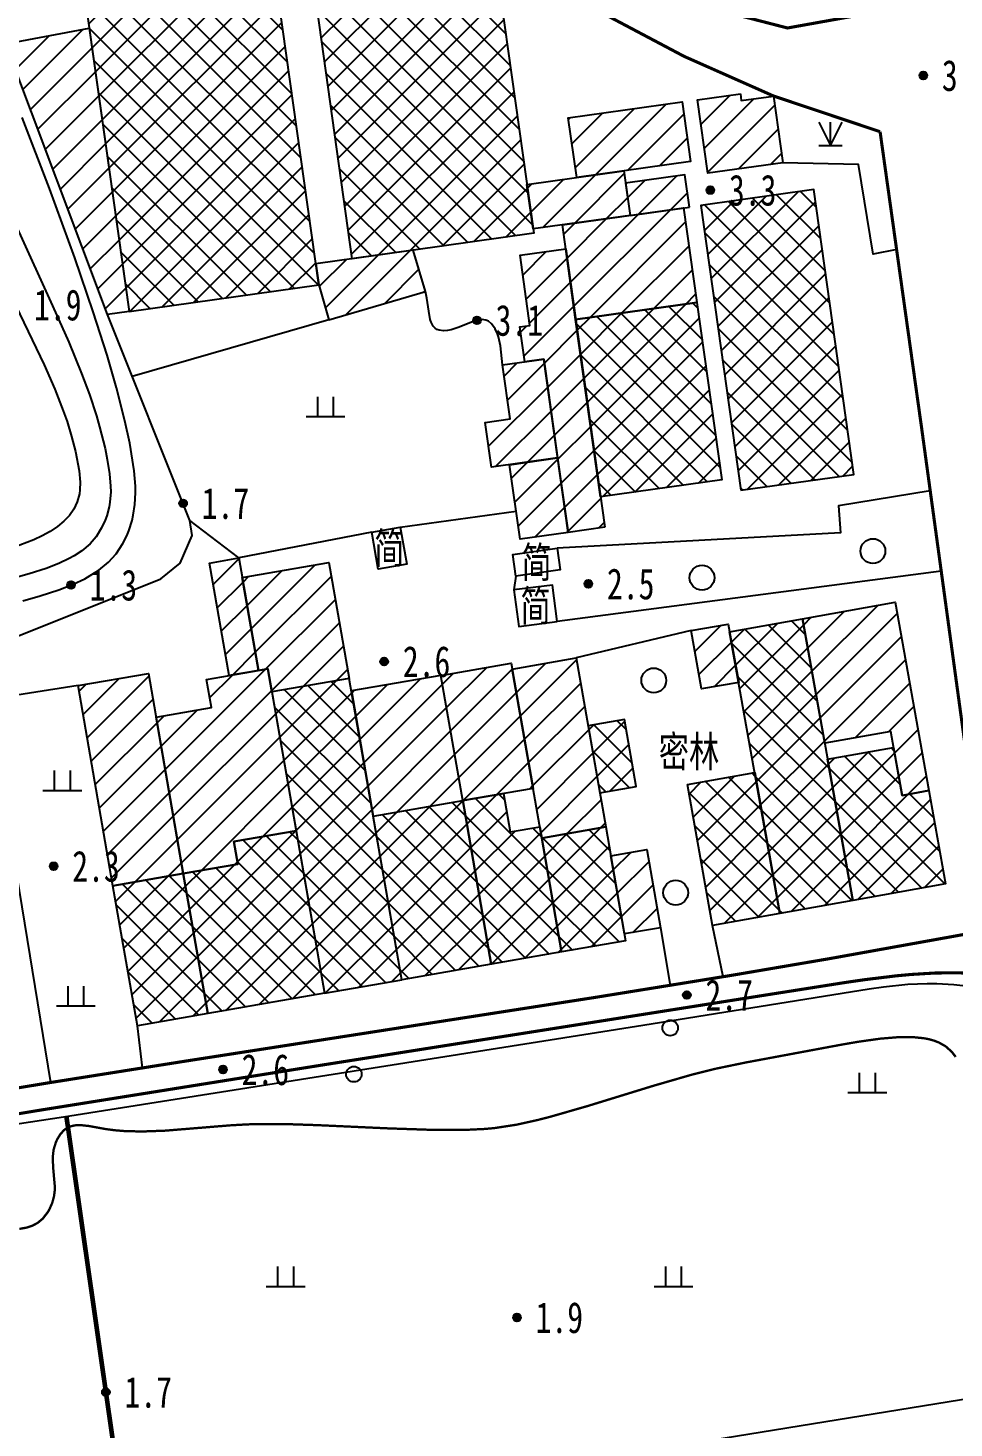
# Model space of a CAD drawing. Header units: metres. Extents: x 494039 to 619385, y 3351420 to 3402703.
# Drawn here: x 537566.8 to 537686.2, y 3373694.3 to 3373874.9 of the extents above; entities that cross this region are included whole.
import ezdxf
from ezdxf.enums import TextEntityAlignment as Align

# ---------------------------------------------------------------- set-up
doc = ezdxf.new("R2010")
doc.units = ezdxf.units.M
for name, pattern in [('8521', [0]), ('8522', [0]), ('9610', [0])]:
    doc.linetypes.add(name, pattern=pattern)
for name, color, linetype in [('210100', 130, 'Continuous'), ('220200', 130, 'Continuous'), ('310300', 8, 'Continuous'), ('310500', 8, 'Continuous'), ('311000', 8, 'Continuous'), ('420500', 8, 'Continuous'), ('510301', 8, 'Continuous'), ('720100', 8, 'Continuous'), ('760201', 8, '8521'), ('760202', 8, '8522'), ('810100', 8, '9610'), ('810302', 8, 'Continuous'), ('810501', 8, 'Continuous'), ('820200', 8, 'Continuous'), ('范围线', 8, 'Continuous')]:
    doc.layers.add(name, color=color, linetype=linetype)
doc.layers.add('710101', color=8, linetype='Continuous', lineweight=0)
pattern_1 = [(45, (0, 0), (-1.767766953, 1.767766953), []), (135, (0, 0), (-1.767766953, -1.767766953), [])]
pattern_2 = [(45, (0, 0), (-1.767766953, 1.767766953), [])]

# ---------------------------------------------------------------- blocks, each defined once
blk = doc.blocks.new('gc170')
at = {"linetype": 'Continuous'}
blk.add_circle((0, 0), 0.5, dxfattribs=at)
blk = doc.blocks.new('p_point')
for radius in [0.25, 0.2, 0.15, 0.1, 0.05]:
    blk.add_circle((0, 0), radius)
blk.add_point((0, 0))
blk = doc.blocks.new('vm')
at = {"linetype": 'Continuous'}
for p, q in [((-0.5, 0), (-0.5, 1.3)), ((0.5, 1.3), (0.5, 0)), ((1.25, 0), (-1.25, 0))]:
    blk.add_line(p, q, dxfattribs=at)
blk = doc.blocks.new('v1')
blk.add_circle((0, 0), 0.8)
blk = doc.blocks.new('gc124')
for p, q in [((-0.75, 1.5), (0, 0)), ((0, 0), (0, 1.5)), ((0, 0), (0.75, 1.5)), ((-0.75, 0), (0.75, 0))]:
    blk.add_line(p, q)
blk = doc.blocks.new('1-3&1-4')
at = {"layer": '310300', "linetype": 'Continuous'}
h = blk.add_hatch(dxfattribs=at)
h.set_pattern_fill('ANSI31', color=8, scale=20, style=0)
h.set_pattern_definition(pattern_2)
h.paths.add_polyline_path([(537577.0781, 3373837.9345), (537563.9882, 3373872.8222), (537574.7379, 3373874.8764), (537579.8642, 3373838.3252)])
h = blk.add_hatch(dxfattribs=at)
h.set_pattern_fill('ANSI31', color=8, scale=20, style=0)
h.set_pattern_definition(pattern_2)
h.paths.add_polyline_path([(537658.6937, 3373866.394), (537658.816, 3373865.5216), (537662.9767, 3373866.1051), (537664.1828, 3373857.5056), (537654.4868, 3373856.1457), (537653.1583, 3373865.6177)])
h = blk.add_hatch(dxfattribs=at)
h.set_pattern_fill('ANSI31', color=8, scale=20, style=0)
h.set_pattern_definition(pattern_2)
h.paths.add_polyline_path([(537637.5901, 3373855.5927), (537636.5115, 3373863.283), (537651.1923, 3373865.342), (537652.2708, 3373857.6517)])
h = blk.add_hatch(dxfattribs=at)
h.set_pattern_fill('ANSI31', color=8, scale=20, style=0)
h.set_pattern_definition(pattern_2)
h.paths.add_polyline_path([(537631.1675, 3373854.6919), (537643.6682, 3373856.4451), (537644.472, 3373850.7141), (537631.9713, 3373848.9609)])
h = blk.add_hatch(dxfattribs=at)
h.set_pattern_fill('ANSI31', color=8, scale=20, style=0)
h.set_pattern_definition(pattern_2)
h.paths.add_polyline_path([(537652.1172, 3373851.7864), (537651.5375, 3373855.9201), (537643.8922, 3373854.8478), (537644.472, 3373850.7141)])
h = blk.add_hatch(dxfattribs=at)
h.set_pattern_fill('ANSI31', color=8, scale=20, style=0)
h.set_pattern_definition(pattern_2)
h.paths.add_polyline_path([(537635.7474, 3373849.4905), (537651.3707, 3373851.6817), (537653.0827, 3373839.4748), (537637.4594, 3373837.2836)])
h = blk.add_hatch(dxfattribs=at)
h.set_pattern_fill('ANSI31', color=8, scale=20, style=0)
h.set_pattern_definition(pattern_2)
h.paths.add_polyline_path([(537618.0815, 3373840.8769), (537616.52, 3373846.223), (537603.9516, 3373844.4603), (537604.3308, 3373841.7567), (537605.6484, 3373837.2456)])
h = blk.add_hatch(dxfattribs=at)
h.set_pattern_fill('ANSI31', color=8, scale=20, style=0)
h.set_pattern_definition(pattern_2)
h.paths.add_polyline_path([(537641.2195, 3373810.4736), (537636.4858, 3373809.8097), (537633.3494, 3373832.1725), (537630.8928, 3373831.8279), (537630.2626, 3373836.3213), (537631.5568, 3373836.5028), (537630.2862, 3373845.5619), (537636.1824, 3373846.3889)])
h = blk.add_hatch(dxfattribs=at)
h.set_pattern_fill('ANSI31', color=8, scale=20, style=0)
h.set_pattern_definition(pattern_2)
h.paths.add_polyline_path([(537635.138, 3373819.4196), (537626.6097, 3373818.2235), (537625.7981, 3373824.0101), (537629.0018, 3373824.4594), (537628.0248, 3373831.4257), (537633.3494, 3373832.1725)])
h = blk.add_hatch(dxfattribs=at)
h.set_pattern_fill('ANSI31', color=8, scale=20, style=0)
h.set_pattern_definition(pattern_2)
h.paths.add_polyline_path([(537636.4858, 3373809.8097), (537630.2899, 3373808.9408), (537628.9422, 3373818.5506), (537635.138, 3373819.4196)])
h = blk.add_hatch(dxfattribs=at)
h.set_pattern_fill('ANSI31', color=8, scale=20, style=0)
h.set_pattern_definition(pattern_2)
h.paths.add_polyline_path([(537596.5511, 3373792.006), (537592.7633, 3373791.3462), (537590.2352, 3373805.8587), (537594.0231, 3373806.5185)])
h = blk.add_hatch(dxfattribs=at)
h.set_pattern_fill('ANSI31', color=8, scale=20, style=0)
h.set_pattern_definition(pattern_2)
h.paths.add_polyline_path([(537597.7795, 3373792.22), (537596.5511, 3373792.006), (537594.4609, 3373804.0054), (537605.6494, 3373805.9544), (537608.2572, 3373790.9841), (537598.2971, 3373789.2491)])
h = blk.add_hatch(dxfattribs=at)
h.set_pattern_fill('ANSI31', color=8, scale=20, style=0)
h.set_pattern_definition(pattern_2)
h.paths.add_polyline_path([(537666.7254, 3373798.676), (537678.6747, 3373800.8038), (537683.0012, 3373776.507), (537679.5608, 3373775.8944), (537678.09, 3373784.154), (537669.5811, 3373782.6388)])
h = blk.add_hatch(dxfattribs=at)
h.set_pattern_fill('ANSI31', color=8, scale=20, style=0)
h.set_pattern_definition(pattern_2)
h.paths.add_polyline_path([(537658.4791, 3373790.4743), (537653.6792, 3373789.6196), (537652.3391, 3373797.1458), (537657.1389, 3373798.0005)])
h = blk.add_hatch(dxfattribs=at)
h.set_pattern_fill('ANSI31', color=8, scale=20, style=0)
h.set_pattern_definition(pattern_2)
h.paths.add_polyline_path([(537601.4166, 3373771.341), (537593.3796, 3373769.941), (537593.885, 3373767.0395), (537586.8638, 3373765.8164), (537583.3508, 3373785.9831), (537590.4829, 3373787.2255), (537589.8534, 3373790.8393), (537597.7795, 3373792.22)])
h = blk.add_hatch(dxfattribs=at)
h.set_pattern_fill('ANSI31', color=8, scale=20, style=0)
h.set_pattern_definition(pattern_2)
h.paths.add_polyline_path([(537622.9024, 3373775.2217), (537620.088, 3373791.3779), (537629.1504, 3373792.9565), (537631.9647, 3373776.8004)])
h = blk.add_hatch(dxfattribs=at)
h.set_pattern_fill('ANSI31', color=8, scale=20, style=0)
h.set_pattern_definition(pattern_2)
h.paths.add_polyline_path([(537629.2838, 3373792.1903), (537637.5403, 3373793.6285), (537641.3382, 3373771.8261), (537633.0818, 3373770.3878)])
h = blk.add_hatch(dxfattribs=at)
h.set_pattern_fill('ANSI31', color=8, scale=20, style=0)
h.set_pattern_definition(pattern_2)
h.paths.add_polyline_path([(537573.2959, 3373790.0521), (537582.3667, 3373791.6322), (537586.8638, 3373765.8164), (537577.7929, 3373764.2363)])
h = blk.add_hatch(dxfattribs=at)
h.set_pattern_fill('ANSI31', color=8, scale=20, style=0)
h.set_pattern_definition(pattern_2)
h.paths.add_polyline_path([(537622.9024, 3373775.2217), (537620.088, 3373791.3779), (537608.5391, 3373789.3661), (537611.3534, 3373773.2099)])
h = blk.add_hatch(dxfattribs=at)
h.set_pattern_fill('ANSI31', color=8, scale=20, style=0)
h.set_pattern_definition(pattern_2)
h.paths.add_polyline_path([(537641.9877, 3373768.0978), (537646.6268, 3373768.9059), (537648.3829, 3373758.8244), (537643.7439, 3373758.0163)])
at = {"layer": '310500', "linetype": 'Continuous'}
h = blk.add_hatch(dxfattribs=at)
h.set_pattern_fill('ANSI37', color=8, scale=20, style=0)
h.set_pattern_definition(pattern_1)
h.paths.add_polyline_path([(537626.3956, 3373888.7167), (537632.0498, 3373848.401), (537608.6515, 3373845.1194), (537602.9973, 3373885.4351)])
h = blk.add_hatch(dxfattribs=at)
h.set_pattern_fill('ANSI37', color=8, scale=20, style=0)
h.set_pattern_definition(pattern_1)
h.paths.add_polyline_path([(537579.8642, 3373838.3252), (537604.3308, 3373841.7567), (537598.2974, 3373884.7759), (537573.8307, 3373881.3445)])
h = blk.add_hatch(dxfattribs=at)
h.set_pattern_fill('ANSI37', color=8, scale=20, style=0)
h.set_pattern_definition(pattern_1)
h.paths.add_polyline_path([(537658.7702, 3373815.2463), (537673.3166, 3373817.2864), (537668.1624, 3373854.0367), (537653.616, 3373851.9966)])
h = blk.add_hatch(dxfattribs=at)
h.set_pattern_fill('ANSI37', color=8, scale=20, style=0)
h.set_pattern_definition(pattern_1)
h.paths.add_polyline_path([(537640.6683, 3373814.4041), (537637.4594, 3373837.2836), (537653.0827, 3373839.4748), (537656.2916, 3373816.5952)])
h = blk.add_hatch(dxfattribs=at)
h.set_pattern_fill('ANSI37', color=8, scale=20, style=0)
h.set_pattern_definition(pattern_1)
h.paths.add_polyline_path([(537657.317, 3373797.0006), (537666.7254, 3373798.676), (537673.193, 3373762.3547), (537663.7847, 3373760.6794)])
h = blk.add_hatch(dxfattribs=at)
h.set_pattern_fill('ANSI37', color=8, scale=20, style=0)
h.set_pattern_definition(pattern_1)
h.paths.add_polyline_path([(537615.0277, 3373752.1172), (537608.2572, 3373790.9841), (537598.2971, 3373789.2491), (537605.0676, 3373750.3822)])
h = blk.add_hatch(dxfattribs=at)
h.set_pattern_fill('ANSI37', color=8, scale=20, style=0)
h.set_pattern_definition(pattern_1)
h.paths.add_polyline_path([(537640.571, 3373776.2304), (537645.2719, 3373777.0493), (537643.7698, 3373785.6723), (537639.0689, 3373784.8534)])
h = blk.add_hatch(dxfattribs=at)
h.set_pattern_fill('ANSI37', color=8, scale=20, style=0)
h.set_pattern_definition(pattern_1)
h.paths.add_polyline_path([(537669.9493, 3373780.571), (537678.4582, 3373782.0862), (537679.5608, 3373775.8944), (537683.0012, 3373776.507), (537685.1424, 3373764.4825), (537673.193, 3373762.3547)])
h = blk.add_hatch(dxfattribs=at)
h.set_pattern_fill('ANSI37', color=8, scale=20, style=0)
h.set_pattern_definition(pattern_1)
h.paths.add_polyline_path([(537651.8683, 3373777.3071), (537660.5485, 3373778.8528), (537663.7847, 3373760.6794), (537655.1044, 3373759.1337)])
h = blk.add_hatch(dxfattribs=at)
h.set_pattern_fill('ANSI37', color=8, scale=20, style=0)
h.set_pattern_definition(pattern_1)
h.paths.add_polyline_path([(537622.9024, 3373775.2217), (537628.1623, 3373776.138), (537629.0243, 3373771.1897), (537632.8267, 3373771.8521), (537635.639, 3373755.7077), (537626.5767, 3373754.129)])
h = blk.add_hatch(dxfattribs=at)
h.set_pattern_fill('ANSI37', color=8, scale=20, style=0)
h.set_pattern_definition(pattern_1)
h.paths.add_polyline_path([(537611.3534, 3373773.2099), (537622.9024, 3373775.2217), (537626.5767, 3373754.129), (537615.0277, 3373752.1172)])
h = blk.add_hatch(dxfattribs=at)
h.set_pattern_fill('ANSI37', color=8, scale=20, style=0)
h.set_pattern_definition(pattern_1)
h.paths.add_polyline_path([(537605.0676, 3373750.3822), (537590.0093, 3373747.7591), (537586.8638, 3373765.8164), (537593.885, 3373767.0395), (537593.3796, 3373769.941), (537601.4166, 3373771.341)])
h = blk.add_hatch(dxfattribs=at)
h.set_pattern_fill('ANSI37', color=8, scale=20, style=0)
h.set_pattern_definition(pattern_1)
h.paths.add_polyline_path([(537633.0818, 3373770.3878), (537641.3382, 3373771.8261), (537643.8955, 3373757.1459), (537635.639, 3373755.7077)])
h = blk.add_hatch(dxfattribs=at)
h.set_pattern_fill('ANSI37', color=8, scale=20, style=0)
h.set_pattern_definition(pattern_1)
h.paths.add_polyline_path([(537580.9384, 3373746.179), (537577.7929, 3373764.2363), (537586.8638, 3373765.8164), (537590.0093, 3373747.7591)])
at = {"layer": '210100', "color": 141, "linetype": 'Continuous', "flags": 128}
for points in [[(537566.1836, 3373800.9807), (537568.3885, 3373801.6278), (537570.8341, 3373802.4267), (537572.6665, 3373803.1412), (537574.1589, 3373803.8468), (537574.8701, 3373804.2397), (537575.9923, 3373804.9646), (537577.2153, 3373805.9701), (537578.1936, 3373807.046), (537579.083, 3373808.4015), (537579.5709, 3373809.3894), (537579.833, 3373810.0329), (537580.2574, 3373811.3634), (537580.4187, 3373812.0433), (537580.6346, 3373813.3962), (537580.7186, 3373814.9357), (537580.7036, 3373815.7621), (537580.5349, 3373817.7602), (537579.9568, 3373821.3275), (537579.346, 3373824.1908), (537578.261, 3373828.4472), (537577.032, 3373832.6702), (537575.2454, 3373838.2646), (537572.8614, 3373845.2154), (537569.5988, 3373854.1863), (537566.0819, 3373863.348)], [(537565.4208, 3373849.0606), (537570.0082, 3373839.0598), (537572.0822, 3373834.3756), (537573.7387, 3373830.3259), (537574.7485, 3373827.5987), (537575.657, 3373824.8422), (537576.0654, 3373823.4505), (537576.7722, 3373820.6353), (537577.0621, 3373819.2091), (537577.3569, 3373817.3747), (537577.496, 3373815.7831), (537577.5043, 3373815.0316), (537577.402, 3373813.7111), (537577.3005, 3373813.1217), (537576.9937, 3373811.96), (537576.7904, 3373811.3949), (537576.335, 3373810.4012), (537575.6076, 3373809.2464), (537574.8377, 3373808.3573), (537573.7741, 3373807.4402), (537572.7886, 3373806.7837), (537572.1601, 3373806.4307), (537570.8333, 3373805.8032), (537569.1929, 3373805.1782), (537566.9905, 3373804.4919), (537555.0471, 3373801.1388)]]:
    blk.add_lwpolyline(points, dxfattribs=at)
at = {"layer": '220200', "color": 141, "linetype": 'Continuous', "const_width": 0.6, "elevation": 1.3028, "flags": 128}
blk.add_lwpolyline([(537578.746, 3373685.9146), (537571.7954, 3373734.454)], dxfattribs=at)
at = {"layer": '310300', "color": 8, "linetype": 'Continuous', "flags": 128}
for points, elevation in [([(537577.0781, 3373837.9345), (537563.9882, 3373872.8222), (537574.7379, 3373874.8764), (537579.8642, 3373838.3252)], 5.5966), ([(537658.6937, 3373866.394), (537658.816, 3373865.5216), (537662.9767, 3373866.1051), (537664.1828, 3373857.5056), (537654.4868, 3373856.1457), (537653.1583, 3373865.6177)], 5.5966), ([(537637.5901, 3373855.5927), (537636.5115, 3373863.283), (537651.1923, 3373865.342), (537652.2708, 3373857.6517)], 5.5966), ([(537631.1675, 3373854.6919), (537643.6682, 3373856.4451), (537644.472, 3373850.7141), (537631.9713, 3373848.9609)], 4.742), ([(537652.1172, 3373851.7864), (537651.5375, 3373855.9201), (537643.8922, 3373854.8478), (537644.472, 3373850.7141)], 4.742), ([(537635.7474, 3373849.4905), (537651.3707, 3373851.6817), (537653.0827, 3373839.4748), (537637.4594, 3373837.2836)], 7.5583), ([(537618.0815, 3373840.8769), (537616.52, 3373846.223), (537603.9516, 3373844.4603), (537604.3308, 3373841.7567), (537605.6484, 3373837.2456)], 4.1104), ([(537641.2195, 3373810.4736), (537636.4858, 3373809.8097), (537633.3494, 3373832.1725), (537630.8928, 3373831.8279), (537630.2626, 3373836.3213), (537631.5568, 3373836.5028), (537630.2862, 3373845.5619), (537636.1824, 3373846.3889)], 5.7006), ([(537635.138, 3373819.4196), (537626.6097, 3373818.2235), (537625.7981, 3373824.0101), (537629.0018, 3373824.4594), (537628.0248, 3373831.4257), (537633.3494, 3373832.1725)], 4.742), ([(537636.4858, 3373809.8097), (537630.2899, 3373808.9408), (537628.9422, 3373818.5506), (537635.138, 3373819.4196)], 5.0814), ([(537596.5511, 3373792.006), (537592.7633, 3373791.3462), (537590.2352, 3373805.8587), (537594.0231, 3373806.5185)], 4.8892), ([(537597.7795, 3373792.22), (537596.5511, 3373792.006), (537594.4609, 3373804.0054), (537605.6494, 3373805.9544), (537608.2572, 3373790.9841), (537598.2971, 3373789.2491)], 4.914), ([(537666.7254, 3373798.676), (537678.6747, 3373800.8038), (537683.0012, 3373776.507), (537679.5608, 3373775.8944), (537678.09, 3373784.154), (537669.5811, 3373782.6388)], 6.6673), ([(537658.4791, 3373790.4743), (537653.6792, 3373789.6196), (537652.3391, 3373797.1458), (537657.1389, 3373798.0005)], 6.6673), ([(537601.4166, 3373771.341), (537593.3796, 3373769.941), (537593.885, 3373767.0395), (537586.8638, 3373765.8164), (537583.3508, 3373785.9831), (537590.4829, 3373787.2255), (537589.8534, 3373790.8393), (537597.7795, 3373792.22)], 6.5983), ([(537622.9024, 3373775.2217), (537620.088, 3373791.3779), (537629.1504, 3373792.9565), (537631.9647, 3373776.8004)], 6.9773), ([(537629.2838, 3373792.1903), (537637.5403, 3373793.6285), (537641.3382, 3373771.8261), (537633.0818, 3373770.3878)], 8.3891), ([(537573.2959, 3373790.0521), (537582.3667, 3373791.6322), (537586.8638, 3373765.8164), (537577.7929, 3373764.2363)], 6.9401), ([(537622.9024, 3373775.2217), (537620.088, 3373791.3779), (537608.5391, 3373789.3661), (537611.3534, 3373773.2099)], 6.9773), ([(537641.9877, 3373768.0978), (537646.6268, 3373768.9059), (537648.3829, 3373758.8244), (537643.7439, 3373758.0163)], 5.1804)]:
    blk.add_lwpolyline(points, close=True, dxfattribs=dict(at, elevation=elevation))
at = {"layer": '310500', "color": 8, "linetype": 'Continuous', "flags": 128}
for points, elevation in [([(537626.3956, 3373888.7167), (537632.0498, 3373848.401), (537608.6515, 3373845.1194), (537602.9973, 3373885.4351)], 17.7572), ([(537579.8642, 3373838.3252), (537604.3308, 3373841.7567), (537598.2974, 3373884.7759), (537573.8307, 3373881.3445)], 17.7572), ([(537658.7702, 3373815.2463), (537673.3166, 3373817.2864), (537668.1624, 3373854.0367), (537653.616, 3373851.9966)], 16.5397), ([(537640.6683, 3373814.4041), (537637.4594, 3373837.2836), (537653.0827, 3373839.4748), (537656.2916, 3373816.5952)], 8.9702), ([(537657.317, 3373797.0006), (537666.7254, 3373798.676), (537673.193, 3373762.3547), (537663.7847, 3373760.6794)], 10.1577), ([(537615.0277, 3373752.1172), (537608.2572, 3373790.9841), (537598.2971, 3373789.2491), (537605.0676, 3373750.3822)], 14.3413), ([(537640.571, 3373776.2304), (537645.2719, 3373777.0493), (537643.7698, 3373785.6723), (537639.0689, 3373784.8534)], 5.1939), ([(537669.9493, 3373780.571), (537678.4582, 3373782.0862), (537679.5608, 3373775.8944), (537683.0012, 3373776.507), (537685.1424, 3373764.4825), (537673.193, 3373762.3547)], 10.1577), ([(537651.8683, 3373777.3071), (537660.5485, 3373778.8528), (537663.7847, 3373760.6794), (537655.1044, 3373759.1337)], 12.4167), ([(537622.9024, 3373775.2217), (537628.1623, 3373776.138), (537629.0243, 3373771.1897), (537632.8267, 3373771.8521), (537635.639, 3373755.7077), (537626.5767, 3373754.129)], 13.3307), ([(537611.3534, 3373773.2099), (537622.9024, 3373775.2217), (537626.5767, 3373754.129), (537615.0277, 3373752.1172)], 14.3413), ([(537605.0676, 3373750.3822), (537590.0093, 3373747.7591), (537586.8638, 3373765.8164), (537593.885, 3373767.0395), (537593.3796, 3373769.941), (537601.4166, 3373771.341)], 14.3413), ([(537633.0818, 3373770.3878), (537641.3382, 3373771.8261), (537643.8955, 3373757.1459), (537635.639, 3373755.7077)], 13.3307), ([(537580.9384, 3373746.179), (537577.7929, 3373764.2363), (537586.8638, 3373765.8164), (537590.0093, 3373747.7591)], 14.3413)]:
    blk.add_lwpolyline(points, close=True, dxfattribs=dict(at, elevation=elevation))
at = {"layer": '311000', "color": 8, "linetype": 'Continuous', "elevation": 3.9306, "flags": 128}
for points in [[(537614.8421, 3373810.5032), (537615.6759, 3373805.7168), (537612.0092, 3373805.0781), (537611.1754, 3373809.8645)], [(537635.0824, 3373807.7643), (537635.4786, 3373804.9711), (537629.7503, 3373804.1587), (537629.3542, 3373806.9519)], [(537635.0618, 3373798.309), (537634.452, 3373803.0305), (537629.5014, 3373802.3911), (537630.1113, 3373797.6695)]]:
    blk.add_lwpolyline(points, close=True, dxfattribs=at)
at = {"layer": '420500', "color": 8, "linetype": 'Continuous', "const_width": 0.4, "flags": 128}
for points in [[(537674.5434, 3373876.6311), (537664.7711, 3373874.8789), (537655.18, 3373877.3531), (537640.6926, 3373884.7519), (537637.24, 3373889.9347), (537629.9567, 3373888.9263), (537631.9236, 3373883.0151), (537638.4359, 3373878.108), (537651.4473, 3373871.2178), (537662.9767, 3373866.1051), (537676.7128, 3373861.5029)], [(537690.9285, 3373758.5696), (537682.088, 3373823.159), (537676.7128, 3373861.5029)], [(537690.9285, 3373758.5696), (537670.0644, 3373754.8148), (537657.4598, 3373752.6667), (537639.8756, 3373749.8232), (537587.0696, 3373741.6074), (537569.476, 3373738.8171), (537542.4359, 3373734.3458), (537507.4576, 3373728.4705), (537489.9592, 3373725.5902), (537478.5122, 3373723.7606), (537465.7866, 3373721.769), (537439.0463, 3373717.6909), (537387.0709, 3373710.1205), (537372.2387, 3373707.8023), (537360.4656, 3373705.8002), (537352.9822, 3373704.4731), (537306.8672, 3373696.0357), (537266.7338, 3373688.9486)], [(537425.737, 3373712.384), (537439.5427, 3373714.4353), (537468.8413, 3373718.9144), (537492.0729, 3373722.5856), (537568.4152, 3373735.2965), (537605.1367, 3373741.1714), (537672.143, 3373751.7502), (537674.7484, 3373752.1274), (537678.8473, 3373752.6252), (537680.7127, 3373752.7971), (537683.7006, 3373752.9781), (537686.4266, 3373753.0191), (537691.7076, 3373752.8388)]]:
    blk.add_lwpolyline(points, dxfattribs=at)
at = {"layer": '710101', "color": 8, "linetype": 'Continuous', "const_width": 0.3, "elevation": 2, "flags": 128}
blk.add_lwpolyline([(537686.4648, 3373742.1654), (537685.9507, 3373742.8271), (537685.1578, 3373743.5326), (537684.3081, 3373744.0138), (537683.6939, 3373744.2529), (537683.047, 3373744.4359), (537682.3716, 3373744.5696), (537680.9492, 3373744.7127), (537679.068, 3373744.7083), (537676.7077, 3373744.5115), (537673.8751, 3373744.112), (537671.8336, 3373743.7606), (537659.4017, 3373741.445), (537655.4889, 3373740.6337), (537652.3808, 3373739.8563), (537647.5737, 3373738.4642), (537639.0073, 3373735.8281), (537634.1697, 3373734.4381), (537632.5509, 3373734.022), (537629.8414, 3373733.4207), (537627.0172, 3373732.986), (537625.7301, 3373732.8686), (537623.1421, 3373732.7462), (537619.2379, 3373732.7439), (537613.3577, 3373732.9415), (537604.2028, 3373733.359), (537600.9425, 3373733.4679), (537597.0487, 3373733.5058), (537595.1148, 3373733.4596), (537592.9124, 3373733.3349), (537584.4858, 3373732.6457), (537581.5022, 3373732.5408), (537579.2182, 3373732.6014), (537578.0544, 3373732.6982), (537576.8718, 3373732.8529), (537574.6985, 3373733.2488), (537573.6525, 3373733.3631), (537573.1986, 3373733.3621), (537572.8484, 3373733.3291), (537572.2693, 3373733.187), (537571.6377, 3373732.8396), (537571.404, 3373732.6388), (537570.9847, 3373732.1547), (537570.6033, 3373731.5262), (537570.4335, 3373731.1548), (537570.1403, 3373730.195), (537570.0293, 3373729.2187), (537570.0812, 3373727.8883), (537570.2934, 3373725.4831), (537570.2807, 3373724.8806), (537570.1981, 3373724.2044), (537569.9679, 3373723.3463), (537569.6109, 3373722.5244), (537569.3906, 3373722.1393), (537568.7335, 3373721.2918), (537568.0776, 3373720.7493), (537567.4117, 3373720.3944), (537566.6907, 3373720.1512), (537565.725, 3373719.9762)], dxfattribs=at)
at = {"layer": '760201', "color": 8, "linetype": '8521', "flags": 128}
for points in [[(537509.4513, 3374030.7906), (537516.2165, 3374011.2921), (537519.3469, 3374001.9179), (537521.6216, 3373994.7144), (537522.7763, 3373990.8159), (537523.8855, 3373986.8223), (537525.6646, 3373979.9186), (537526.7214, 3373975.5884), (537532.1923, 3373952.1374), (537537.6026, 3373929.8803), (537539.1526, 3373922.8579), (537541.5072, 3373910.5809), (537542.0894, 3373907.6986), (537542.9371, 3373903.879), (537543.5747, 3373901.275), (537544.9604, 3373896.092), (537546.8428, 3373889.6483), (537549.2475, 3373881.9515), (537552.1877, 3373873.0099), (537555.248, 3373864.1109), (537556.6006, 3373860.3143), (537558.9282, 3373854.0202), (537560.8804, 3373849.0278), (537562.9489, 3373844.0915), (537564.2481, 3373841.2051), (537568.9149, 3373831.4345), (537570.3015, 3373828.2751), (537571.3808, 3373825.5119), (537571.8695, 3373824.1046), (537572.4558, 3373822.1955), (537572.9542, 3373820.2421), (537573.4211, 3373817.7568), (537573.5568, 3373816.3018), (537573.5366, 3373815.3192), (537573.4656, 3373814.7707), (537573.1925, 3373813.7529), (537572.7586, 3373812.8326), (537572.1795, 3373812.0002), (537571.4694, 3373811.2471), (537570.642, 3373810.5651), (537569.7098, 3373809.9465), (537568.6846, 3373809.3842), (537567.5776, 3373808.8715), (537565.7865, 3373808.1815), (537563.206, 3373807.3779), (537559.7735, 3373806.4988), (537554.1168, 3373805.1919), (537550.6801, 3373804.3153), (537548.0937, 3373803.5153), (537546.8797, 3373803.0674), (537545.7313, 3373802.5797)], [(537691.1322, 3373750.7608), (537687.3944, 3373751.3334), (537686.2251, 3373751.4589), (537684.0413, 3373751.5909), (537682.7925, 3373751.6012), (537680.2924, 3373751.4925), (537677.1645, 3373751.1769), (537675.2875, 3373750.9219), (537646.1302, 3373746.2144), (537571.4211, 3373734.3954), (537564.3083, 3373733.2958), (537556.4193, 3373732.1658), (537545.9706, 3373730.9013), (537543.0283, 3373730.4117), (537540.9235, 3373729.94), (537539.058, 3373729.3963), (537538.3421, 3373729.1482), (537537.2854, 3373728.6935), (537536.5976, 3373728.279), (537536.1353, 3373727.8774), (537535.9093, 3373727.5961), (537535.6418, 3373727.0605), (537535.5046, 3373726.4612), (537535.4753, 3373726.0316), (537535.5399, 3373725.1145), (537535.7924, 3373723.8905), (537536.9905, 3373719.7322), (537537.2421, 3373718.4388), (537537.3263, 3373717.3383), (537537.2581, 3373716.4202), (537537.0708, 3373715.6717), (537536.8088, 3373715.0783), (537536.6051, 3373714.7424), (537536.1016, 3373714.1066), (537535.0758, 3373713.1872), (537534.2301, 3373712.626), (537533.0772, 3373712.0489), (537532.4802, 3373711.8157), (537531.252, 3373711.443), (537529.7723, 3373711.1379), (537527.8181, 3373710.8947), (537523.334, 3373710.6174), (537519.5684, 3373710.3757), (537511.2119, 3373709.7158), (537496.5159, 3373708.3676), (537481.8573, 3373706.8881), (537471.7434, 3373705.7222)]]:
    blk.add_lwpolyline(points, dxfattribs=at)
at = {"layer": '760201', "color": 8, "linetype": '8521', "elevation": 3.6824, "flags": 128}
blk.add_lwpolyline([(537628.0248, 3373831.4257), (537627.7629, 3373833.8946), (537627.5195, 3373835.0269), (537627.3903, 3373835.422), (537627.0832, 3373836.0801), (537626.587, 3373836.74), (537626.2143, 3373837.0548), (537625.8848, 3373837.2074), (537625.4041, 3373837.2746), (537625.1047, 3373837.2531), (537624.3815, 3373837.077), (537622.3042, 3373836.2314), (537621.391, 3373835.9326), (537620.9249, 3373835.8427), (537620.4289, 3373835.8133), (537619.8429, 3373835.8907), (537619.5779, 3373835.9903), (537619.3358, 3373836.1516), (537619.0992, 3373836.4157), (537618.8415, 3373836.9151), (537618.7172, 3373837.2987), (537618.5075, 3373838.3648), (537618.2696, 3373840.0456), (537618.0815, 3373840.8769)], dxfattribs=at)
at = {"layer": '760202', "color": 8, "linetype": '8522', "flags": 128}
blk.add_lwpolyline([(537560.4116, 3373794.4212), (537583.9501, 3373803.8482), (537586.4575, 3373805.8517), (537587.9886, 3373809.4343), (537587.7197, 3373811.3689), (537577.0781, 3373837.9345)], dxfattribs=at)
at = {"layer": '810100', "color": 8, "linetype": '9610', "flags": 128}
for points, elevation in [([(537678.8577, 3373846.3088), (537675.8154, 3373845.6921), (537673.9235, 3373857.267), (537664.1828, 3373857.5056)], 3.8009), ([(537605.6484, 3373837.2456), (537580.2854, 3373829.928)], 2.1442), ([(537614.8421, 3373810.5032), (537629.7809, 3373812.5703)], 2.2334), ([(537611.1754, 3373809.8645), (537594.0231, 3373806.5185), (537587.7197, 3373811.3689)], 2.1442), ([(537684.6074, 3373804.7973), (537635.0618, 3373798.309)], 3.2949), ([(537629.7503, 3373804.1587), (537629.5014, 3373802.3911)], 2.4117), ([(537652.3391, 3373797.1458), (537637.5403, 3373793.6285)], 2.8769), ([(537573.2959, 3373790.0521), (537561.5414, 3373788.2068)], 2.2254), ([(537569.7913, 3373738.8679), (537563.0394, 3373779.9677)], 2.2254), ([(537648.3829, 3373758.8244), (537649.6422, 3373751.3936)], 2.431), ([(537656.4942, 3373752.5096), (537655.1044, 3373759.1337)], 2.431), ([(537581.6159, 3373740.7492), (537580.9384, 3373746.179)], 2.2254)]:
    blk.add_lwpolyline(points, dxfattribs=dict(at, elevation=elevation))
blk.add_lwpolyline([(537683.186, 3373815.1915), (537671.3567, 3373813.2325), (537671.6296, 3373809.7539), (537635.0824, 3373807.7643)], dxfattribs=at)
at = {"layer": '范围线', "color": 8}
blk.add_lwpolyline([(535819.6419, 3373601.2022), (537627.1126, 3373688.2437), (538787.7298, 3373876.5354), (540484.0612, 3374633.6129), (539516.8326, 3374541.113), (537774.5038, 3374098.173), (535819.6419, 3373601.2022)], dxfattribs=at)
at = {"layer": '510301', "color": 8, "linetype": 'Continuous', "xscale": 2, "yscale": 2}
for p in [(537649.6533, 3373745.9024, 1.7548), (537608.8588, 3373739.9304, 2.052)]:
    blk.add_blockref('gc170', p, dxfattribs=at)
at = {"layer": '720100', "color": 8, "linetype": 'Continuous', "xscale": 2, "yscale": 2, "zscale": 2}
for p in [(537682.2825, 3373868.7541, 3.624), (537654.8227, 3373853.966, 3.3149), (537624.729, 3373837.1772, 3.1239), (537586.8393, 3373813.5667, 1.739), (537572.3927, 3373803.0302, 1.3), (537639.093, 3373803.1847, 2.5016), (537612.7713, 3373793.1601, 2.5882), (537570.1442, 3373766.757, 2.2745), (537651.7938, 3373750.1363, 2.6515), (537591.9834, 3373740.533, 2.6113), (537629.8924, 3373708.5475, 1.9043), (537576.8837, 3373698.9198, 1.7048)]:
    blk.add_blockref('p_point', p, dxfattribs=at)
at = {"layer": '810302', "color": 8, "linetype": 'Continuous', "xscale": 2, "yscale": 2}
for p in [(537605.1929, 3373824.7211, 3.2043), (537571.2653, 3373776.4955, 3.2043), (537572.9975, 3373748.6939, 3.2043), (537675.0683, 3373737.5088), (537600.0683, 3373712.5088), (537650.0683, 3373712.5088)]:
    blk.add_blockref('vm', p, dxfattribs=at)
at = {"layer": '810501', "color": 8, "linetype": 'Continuous', "xscale": 2, "yscale": 2}
for p in [(537675.7861, 3373807.4012, 3.2043), (537653.7516, 3373803.9741, 3.2043), (537647.5315, 3373790.7206, 3.2043), (537650.3571, 3373763.3418, 3.2043)]:
    blk.add_blockref('v1', p, dxfattribs=at)
at = {"layer": '820200', "color": 8, "linetype": 'Continuous', "xscale": 2, "yscale": 2}
blk.add_blockref('gc124', (537670.3127, 3373859.714, 3.6768), dxfattribs=at)
at = {"color": 8, "width": 0.75}
for p in [(537613.4256, 3373807.7906, 3.9306), (537632.4164, 3373805.9615, 3.9306), (537632.2816, 3373800.35, 3.9306)]:
    blk.add_text('简', height=4, dxfattribs=at).set_placement(p, align=Align.MIDDLE_CENTER)
at = {"color": 8, "linetype": 'Continuous', "width": 0.75}
blk.add_text('密林', height=4, dxfattribs=at).set_placement((537652.0752, 3373781.6375), align=Align.MIDDLE)
at = {"layer": '720100', "color": 8, "width": 0.75}
for s, p in [('3.6', (537684.6825, 3373868.7541, 3.624)), ('3.3', (537657.2227, 3373853.966, 3.3149)), ('1.9', (537567.6178, 3373839.1603, 1.9058)), ('3.1', (537627.129, 3373837.1772, 3.1239)), ('1.7', (537589.2393, 3373813.5667, 1.739)), ('1.3', (537574.7927, 3373803.0302, 1.3)), ('2.5', (537641.493, 3373803.1847, 2.5016)), ('2.6', (537615.1713, 3373793.1601, 2.5882)), ('2.3', (537572.5442, 3373766.757, 2.2745)), ('2.7', (537654.1938, 3373750.1363, 2.6515)), ('2.6', (537594.3834, 3373740.533, 2.6113)), ('1.9', (537632.2924, 3373708.5475, 1.9043)), ('1.7', (537579.2837, 3373698.9198, 1.7048))]:
    blk.add_text(s, height=4, dxfattribs=at).set_placement(p, align=Align.MIDDLE_LEFT)

msp = doc.modelspace()

# ---------------------------------------------------------------- block references
msp.add_blockref('1-3&1-4', (0, 0))

doc.saveas('drawing.dxf')
